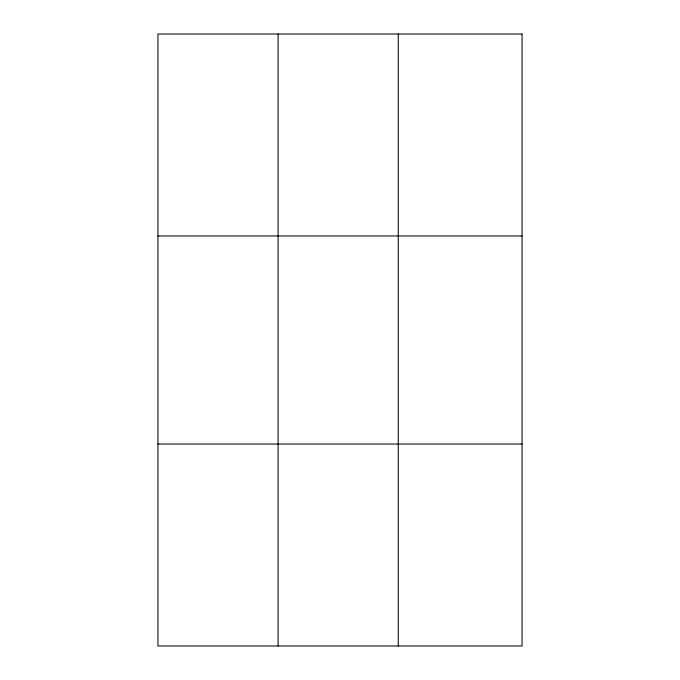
<?xml version="1.0" encoding="UTF-8"?>
<svg xmlns="http://www.w3.org/2000/svg" width="680" height="680" viewBox="0 0 680 680"><rect width="100%" height="100%" fill="white"/><g stroke="black" fill="none" stroke-linecap="round" stroke-linejoin="round"><path stroke-width="1.02" d="M278.094 34L278.094 646M398.259 34L398.259 646M157.939 235.96L522.062 235.96M157.939 444.04L522.062 444.04M522.062 34L522.062 646L157.939 646L157.939 34L522.062 34"/></g></svg>
